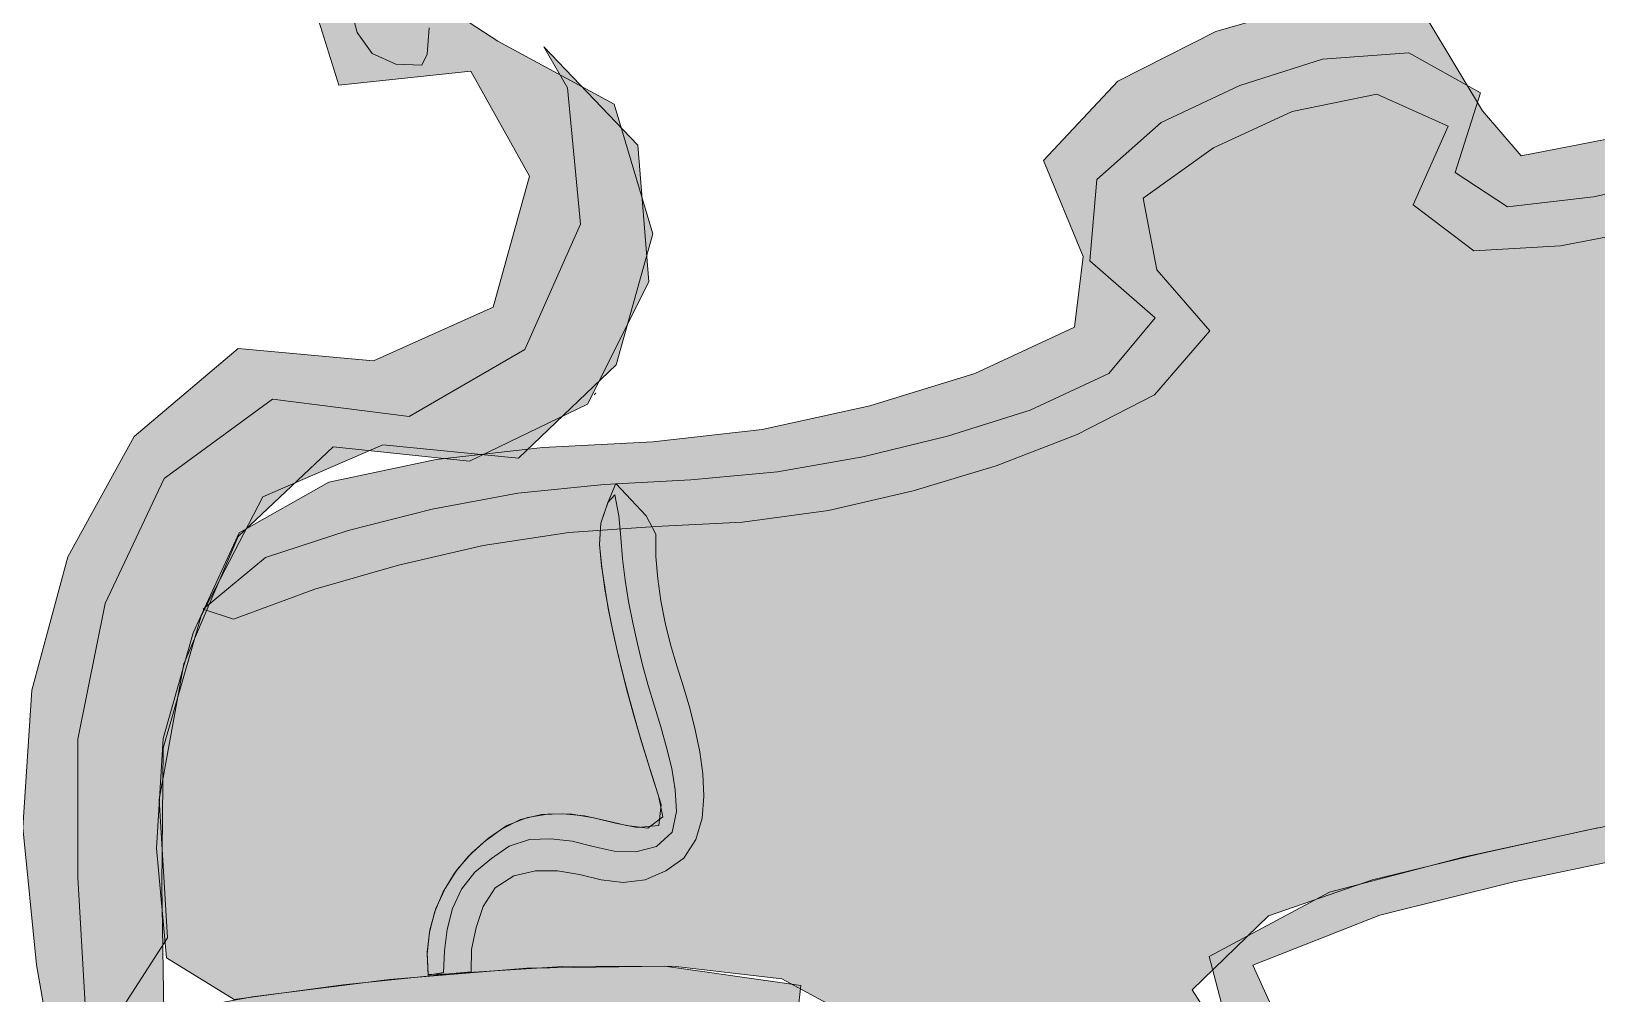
# Model space of a CAD drawing. Extents: x 0 to 1501, y 0 to 1722.
# Drawn here: x 91.23 to 102.51, y 1696.5 to 1703.44 of the extents above; entities that cross this region are included whole.
import ezdxf

# ---------------------------------------------------------------- set-up
doc = ezdxf.new("R2010")
doc.units = 0
doc.layers.get('0').update_dxf_attribs({"lineweight": 0})

msp = doc.modelspace()

# ---------------------------------------------------------------- hatches: boundary and pattern name
at = {"true_color": 0xa8a9ab}
h = msp.add_hatch(color=256, dxfattribs=at)
h.dxf.hatch_style = 1
h.paths.add_polyline_path([(102.525, 1668.006), (101.832, 1668.487), (100.995, 1669.027), (100.165, 1669.576), (99.327, 1670.111), (98.397, 1670.404), (97.515, 1670.194), (96.65, 1670.682), (95.887, 1671.32), (96.176, 1671.604), (96.644, 1671.829), (96.04, 1672.619), (95.375, 1673.36), (94.702, 1674.092), (94.103, 1674.886), (93.593, 1675.717), (93.182, 1676.622), (92.947, 1677.583), (93.615, 1678.231), (94.527, 1677.877), (95.501, 1677.689), (96.334, 1678.123), (96.385, 1679.099), (96.001, 1680.012), (95.373, 1680.781), (94.5, 1681.216), (93.618, 1680.808), (92.644, 1680.876), (92.042, 1681.625), (91.775, 1682.581), (91.739, 1683.573), (91.885, 1684.548), (91.927, 1685.519), (91.871, 1686.512), (91.799, 1687.505), (91.674, 1688.492), (91.426, 1689.453), (90.747, 1690.105), (89.896, 1689.632), (89.186, 1690.074), (89.107, 1691.057), (89.401, 1691.987), (90.323, 1691.935), (91.219, 1692.009), (91.668, 1692.88), (91.788, 1693.867), (91.805, 1694.862), (91.747, 1695.855), (92.183, 1696.372), (92.167, 1697.282), (92.177, 1698.275), (92.452, 1699.228), (92.896, 1700.086), (93.76, 1700.46), (94.74, 1700.365), (95.444, 1701.037), (95.708, 1701.982), (95.429, 1702.915), (94.591, 1703.371), (94.13, 1703.672), (94.451, 1704.611), (94.894, 1705.502), (95.363, 1706.379), (95.71, 1707.309), (95.467, 1708.193), (95.371, 1708.66), (96.309, 1708.831), (96.905, 1709.623), (97.348, 1710.513), (97.111, 1711.373), (96.419, 1710.916), (95.935, 1710.048), (95.163, 1709.647), (94.284, 1709.233), (93.727, 1708.418), (94.217, 1707.928), (94.898, 1708.135), (94.595, 1707.189), (94.148, 1706.301), (93.68, 1705.423), (93.523, 1704.82), (93.168, 1703.939), (93.444, 1703.054), (94.396, 1703.153), (94.818, 1702.397), (94.557, 1701.452), (93.695, 1701.065), (92.717, 1701.156), (91.968, 1700.52), (91.489, 1699.653), (91.231, 1698.693), (91.165, 1697.702), (91.265, 1696.713), (91.392, 1695.986), (91.412, 1695.003), (91.439, 1694.009), (91.332, 1693.022), (90.749, 1692.311), (89.831, 1692.654), (89.027, 1692.155), (88.81, 1691.19), (88.83, 1690.197), (89.248, 1689.307), (90.125, 1689.197), (90.959, 1689.563), (91.289, 1688.637), (91.417, 1687.651), (91.505, 1686.66), (91.549, 1685.666), (91.795, 1684.802), (91.389, 1683.999), (91.374, 1683.009), (91.564, 1682.033), (91.917, 1681.105), (92.64, 1680.453), (93.609, 1680.287), (94.48, 1680.715), (95.321, 1680.331), (95.839, 1679.488), (95.97, 1678.518), (95.164, 1678.126), (94.221, 1678.432), (93.275, 1678.66), (92.598, 1677.997), (92.692, 1677.02), (93.079, 1676.104), (93.64, 1675.328), (94.016, 1674.556), (94.669, 1673.806), (95.328, 1673.061), (95.977, 1672.306), (96.173, 1671.848), (95.239, 1671.949), (95.775, 1671.16), (96.574, 1670.568), (97.437, 1670.074), (98.387, 1669.847), (99.229, 1669.956), (100.048, 1669.389), (100.89, 1668.859), (101.738, 1668.34), (102.201, 1667.602), (103.092, 1667.186), (104.065, 1667.011), (105.055, 1666.979), (105.2, 1666.842), (104.214, 1666.904), (105.143, 1666.631), (106.129, 1666.497), (106.023, 1666.526), (105.045, 1666.709), (105.289, 1666.749), (105.921, 1666.875), (104.956, 1667.105), (103.963, 1667.155), (102.994, 1667.311), (102.525, 1668.006)])
at = {"true_color": 0x9fa2a3}
h = msp.add_hatch(color=256, dxfattribs=at)
h.dxf.hatch_style = 1
h.paths.add_polyline_path([(93.547, 1703.991), (93.523, 1703.804), (93.529, 1703.615), (93.575, 1703.432), (93.685, 1703.28), (93.855, 1703.203), (94.043, 1703.198), (94.08, 1703.277), (94.094, 1703.466), (94.123, 1703.653), (94.163, 1703.838), (94.214, 1704.02), (94.273, 1704.199), (94.343, 1704.375), (94.419, 1704.548), (94.499, 1704.72), (94.58, 1704.89), (94.663, 1705.06), (94.748, 1705.23), (94.833, 1705.398), (94.926, 1705.563), (95.018, 1705.728), (95.109, 1705.894), (95.198, 1706.061), (95.285, 1706.229), (95.369, 1706.398), (95.45, 1706.569), (95.526, 1706.742), (95.594, 1706.919), (95.653, 1707.099), (95.701, 1707.282), (95.738, 1707.467), (95.763, 1707.654), (95.741, 1707.833), (95.624, 1707.982), (95.508, 1708.131), (95.392, 1708.28), (95.272, 1708.426), (95.131, 1708.456), (95.272, 1708.357), (95.269, 1708.169), (95.234, 1707.983), (95.188, 1707.799), (95.135, 1707.618), (95.077, 1707.438), (95.004, 1707.263), (94.924, 1707.092), (94.842, 1706.922), (94.757, 1706.753), (94.671, 1706.584), (94.583, 1706.417), (94.493, 1706.25), (94.401, 1706.085), (94.308, 1705.92), (94.217, 1705.755), (94.131, 1705.586), (94.05, 1705.415), (93.974, 1705.242), (93.902, 1705.067), (93.833, 1704.891), (93.768, 1704.713), (93.707, 1704.534), (93.65, 1704.354), (93.596, 1704.173), (93.547, 1703.991)])
at = {"true_color": 0xffffff}
h = msp.add_hatch(color=256, dxfattribs=at)
h.dxf.hatch_style = 1
h.paths.add_polyline_path([(128.703, 1705.608), (128.16, 1705.114), (127.21, 1704.818), (126.858, 1704.317), (127.434, 1703.518), (127.126, 1702.642), (126.199, 1702.335), (125.252, 1702.597), (124.637, 1703.359), (124.175, 1704.024), (123.251, 1703.662), (122.399, 1703.148), (121.527, 1702.668), (120.615, 1702.27), (119.688, 1702.155), (118.994, 1701.682), (118.052, 1701.359), (117.104, 1701.057), (116.134, 1700.834), (115.143, 1700.783), (114.238, 1701.138), (114.254, 1702.084), (114.124, 1702.871), (113.131, 1702.885), (112.158, 1702.686), (111.248, 1702.286), (110.651, 1701.587), (111.428, 1701.026), (112.307, 1700.622), (112.218, 1699.698), (111.449, 1699.104), (110.496, 1698.82), (109.524, 1698.605), (108.549, 1698.406), (107.568, 1698.235), (106.583, 1698.09), (105.84, 1697.99), (104.854, 1697.85), (103.871, 1697.693), (102.892, 1697.515), (101.917, 1697.31), (100.951, 1697.071), (100.034, 1696.71), (100.347, 1696.023), (100.463, 1695.066), (99.802, 1694.34), (98.919, 1693.89), (97.948, 1693.678), (96.956, 1693.685), (96.065, 1694.096), (95.675, 1694.973), (96.135, 1695.833), (96.156, 1696.354), (95.161, 1696.371), (94.166, 1696.328), (93.175, 1696.24), (92.19, 1696.099), (91.443, 1696.052), (90.507, 1695.811), (89.522, 1695.668), (88.532, 1695.724), (87.831, 1696.361), (88.044, 1697.321), (88.276, 1698.227), (87.382, 1698.388), (87.779, 1698.635), (88.574, 1698.249), (88.317, 1697.307), (88.075, 1696.369), (88.892, 1695.909), (89.885, 1695.935), (90.866, 1696.104), (91.842, 1696.299), (92.82, 1696.481), (93.808, 1696.606), (94.8, 1696.688), (95.795, 1696.703), (96.776, 1696.564), (96.688, 1695.795), (96.096, 1695.01), (96.583, 1694.206), (97.538, 1693.973), (98.525, 1694.097), (99.454, 1694.445), (100.183, 1695.098), (99.929, 1695.977), (99.72, 1696.772), (100.588, 1697.237), (101.551, 1697.488), (102.523, 1697.701), (103.5, 1697.895), (104.48, 1698.069), (105.463, 1698.223), (106.45, 1698.353), (107.435, 1698.497), (108.417, 1698.661), (109.396, 1698.843), (110.371, 1699.045), (111.335, 1699.292), (112.096, 1699.895), (111.774, 1700.66), (110.835, 1700.98), (110.423, 1701.808), (111.145, 1702.464), (112.057, 1702.86), (113.032, 1703.045), (114.026, 1703.027), (114.564, 1702.368), (114.295, 1701.419), (115.069, 1700.951), (116.059, 1701.034), (117.026, 1701.268), (117.972, 1701.579), (118.912, 1701.907), (119.851, 1702.236), (120.782, 1702.589), (121.681, 1703.016), (122.535, 1703.527), (123.408, 1704.005), (124.371, 1704.138), (124.768, 1703.271), (125.454, 1702.594), (126.434, 1702.547), (127.206, 1703.113), (126.867, 1704.004), (126.527, 1704.79), (127.464, 1705.121), (128.405, 1705.444), (128.845, 1706.175), (129.228, 1705.958), (128.703, 1705.609)])
at = {"true_color": 0x6b6b6b}
h = msp.add_hatch(color=256, dxfattribs=at)
h.dxf.hatch_style = 1
h.paths.add_polyline_path([(94.146, 1700.356), (94.916, 1700.441), (95.709, 1700.482), (96.497, 1700.571), (97.272, 1700.741), (98.031, 1700.974), (98.749, 1701.309), (98.81, 1701.818), (98.526, 1702.51), (99.061, 1703.081), (99.768, 1703.439), (100.529, 1703.658), (101.291, 1703.53), (101.691, 1702.869), (101.969, 1702.544), (102.748, 1702.695), (103.518, 1702.886), (104.281, 1703.106), (105.038, 1703.344), (105.794, 1703.586), (106.55, 1703.827), (107.308, 1704.064), (108.05, 1704.272), (108.205, 1703.58), (107.588, 1703.099), (106.802, 1703.081), (106.018, 1702.985), (105.483, 1702.459), (105.424, 1701.67), (105.503, 1700.881), (105.642, 1700.099), (105.818, 1699.326), (106.022, 1698.558), (105.569, 1698.236), (104.784, 1698.117), (104.002, 1697.985), (103.221, 1697.84), (102.443, 1697.683), (101.668, 1697.513), (100.897, 1697.325), (100.148, 1697.065), (99.596, 1696.532), (99.982, 1695.933), (100.229, 1695.221), (99.742, 1694.614), (99.041, 1694.245), (98.273, 1694.05), (97.484, 1693.985), (96.768, 1694.296), (96.577, 1695.004), (97.094, 1695.589), (97.324, 1696.241), (96.639, 1696.611), (95.852, 1696.702), (95.058, 1696.701), (94.266, 1696.651), (93.476, 1696.569), (92.69, 1696.463), (92.201, 1696.764), (92.129, 1697.553), (92.176, 1698.344), (92.394, 1699.105), (92.724, 1699.827), (93.371, 1700.191), (94.146, 1700.356)])
at = {"true_color": 0x696969}
h = msp.add_hatch(color=256, dxfattribs=at)
h.dxf.hatch_style = 1
h.paths.add_polyline_path([(108.243, 1703.674), (107.647, 1703.48), (107.051, 1703.287), (106.455, 1703.095), (105.86, 1702.926), (105.278, 1702.698), (104.682, 1702.504), (104.082, 1702.324), (103.478, 1702.159), (102.868, 1702.013), (102.253, 1701.896), (101.629, 1701.858), (101.191, 1702.19), (101.442, 1702.758), (100.929, 1702.989), (100.319, 1702.863), (99.75, 1702.602), (99.243, 1702.238), (99.341, 1701.722), (99.725, 1701.282), (99.325, 1700.822), (98.768, 1700.536), (98.184, 1700.31), (97.584, 1700.129), (96.974, 1699.987), (96.354, 1699.903), (95.728, 1699.872), (95.103, 1699.828), (94.484, 1699.735), (93.873, 1699.594), (93.271, 1699.421), (92.684, 1699.204), (92.466, 1699.276), (92.915, 1699.649), (93.51, 1699.843), (94.118, 1699.997), (94.734, 1700.111), (95.357, 1700.175), (95.982, 1700.208), (96.606, 1700.266), (97.223, 1700.374), (97.832, 1700.522), (98.43, 1700.71), (98.996, 1700.974), (99.331, 1701.377), (98.86, 1701.787), (98.909, 1702.372), (99.374, 1702.784), (99.941, 1703.05), (100.536, 1703.241), (101.159, 1703.285), (101.677, 1702.997), (101.493, 1702.423), (101.87, 1702.175), (102.491, 1702.248), (103.104, 1702.381), (103.709, 1702.544), (104.308, 1702.726), (104.906, 1702.914), (105.503, 1703.104), (106.099, 1703.296), (106.695, 1703.49), (107.291, 1703.684), (107.886, 1703.88), (108.243, 1703.674)])
at = {"true_color": 0x989a9c}
h = msp.add_hatch(color=256, dxfattribs=at)
h.dxf.hatch_style = 1
h.paths.add_polyline_path([(93.797, 1675.254), (93.384, 1676.153), (93.024, 1677.084), (93.17, 1678.007), (94.073, 1678.082), (95.012, 1677.753), (95.992, 1677.786), (96.44, 1678.618), (96.226, 1679.586), (95.701, 1680.432), (94.953, 1681.085), (94.03, 1681.031), (93.097, 1680.77), (92.24, 1681.208), (91.877, 1682.136), (91.728, 1683.122), (91.847, 1684.108), (91.945, 1685.075), (91.898, 1686.073), (91.836, 1687.07), (91.741, 1688.064), (91.56, 1689.046), (91.128, 1689.934), (90.221, 1689.904), (89.393, 1689.714), (89.092, 1690.645), (89.211, 1691.633), (89.959, 1692.11), (90.887, 1691.802), (91.554, 1692.501), (91.758, 1693.476), (91.811, 1694.473), (91.779, 1695.472), (91.813, 1696.292), (92.208, 1696.908), (92.149, 1697.904), (92.326, 1698.882), (92.719, 1699.799), (93.403, 1700.447), (94.386, 1700.343), (95.238, 1700.753), (95.678, 1701.635), (95.601, 1702.621), (94.923, 1703.329), (95.093, 1703.034), (95.187, 1702.051), (94.786, 1701.148), (93.95, 1700.664), (92.965, 1700.789), (92.185, 1700.217), (91.759, 1699.317), (91.563, 1698.339), (91.563, 1697.341), (91.62, 1696.344), (91.692, 1695.347), (91.722, 1694.348), (91.67, 1693.351), (91.375, 1692.405), (90.53, 1692.158), (89.599, 1692.304), (89.106, 1691.486), (89.048, 1690.49), (89.371, 1689.567), (90.22, 1689.537), (91.092, 1689.782), (91.509, 1688.895), (91.655, 1687.907), (91.755, 1686.913), (91.822, 1685.916), (91.844, 1684.918), (91.674, 1683.939), (91.668, 1682.944), (91.872, 1681.966), (92.268, 1681.055), (93.128, 1680.595), (94.087, 1680.765), (94.977, 1680.95), (95.709, 1680.279), (96.193, 1679.41), (96.226, 1678.428), (95.426, 1677.986), (94.46, 1678.231), (93.521, 1678.525), (92.844, 1677.866), (93.002, 1676.893), (93.412, 1675.982), (93.893, 1675.107), (94.496, 1674.312), (94.408, 1674.473), (93.797, 1675.254)])
at = {"true_color": 0xa8a9ab}
h = msp.add_hatch(color=256, dxfattribs=at)
h.dxf.hatch_style = 1
h.paths.add_polyline_path([(95.297, 1700.835), (95.296, 1700.834), (95.296, 1700.834), (95.296, 1700.833), (95.295, 1700.833), (95.295, 1700.833), (95.295, 1700.832), (95.294, 1700.832), (95.294, 1700.831), (95.294, 1700.831), (95.293, 1700.831), (95.293, 1700.83), (95.293, 1700.83), (95.292, 1700.829), (95.292, 1700.829), (95.292, 1700.828), (95.291, 1700.828), (95.291, 1700.828), (95.291, 1700.827), (95.29, 1700.827), (95.29, 1700.826), (95.29, 1700.826), (95.29, 1700.826), (95.289, 1700.825), (95.289, 1700.825), (95.288, 1700.825), (95.288, 1700.824), (95.288, 1700.824), (95.287, 1700.823), (95.287, 1700.823), (95.287, 1700.823), (95.286, 1700.822), (95.286, 1700.822), (95.286, 1700.822), (95.287, 1700.823), (95.287, 1700.823), (95.287, 1700.823), (95.288, 1700.824), (95.288, 1700.824), (95.289, 1700.825), (95.289, 1700.825), (95.289, 1700.825), (95.29, 1700.826), (95.29, 1700.826), (95.29, 1700.826), (95.29, 1700.827), (95.291, 1700.827), (95.291, 1700.828), (95.291, 1700.828), (95.292, 1700.828), (95.292, 1700.829), (95.292, 1700.829), (95.293, 1700.83), (95.293, 1700.83), (95.293, 1700.831), (95.294, 1700.831), (95.294, 1700.831), (95.294, 1700.832), (95.295, 1700.832), (95.295, 1700.833), (95.295, 1700.833), (95.296, 1700.833), (95.296, 1700.834), (95.296, 1700.834), (95.297, 1700.835)])
at = {"true_color": 0x969696}
h = msp.add_hatch(color=256, dxfattribs=at)
h.dxf.hatch_style = 1
h.paths.add_polyline_path([(94.397, 1696.663), (94.4, 1696.824), (94.434, 1696.981), (94.485, 1697.133), (94.571, 1697.267), (94.705, 1697.354), (94.861, 1697.39), (95.021, 1697.39), (95.179, 1697.364), (95.336, 1697.326), (95.495, 1697.306), (95.653, 1697.326), (95.801, 1697.389), (95.931, 1697.482), (96.019, 1697.615), (96.063, 1697.769), (96.076, 1697.929), (96.068, 1698.089), (96.046, 1698.248), (96.014, 1698.406), (95.975, 1698.562), (95.93, 1698.716), (95.88, 1698.868), (95.835, 1699.022), (95.796, 1699.178), (95.766, 1699.336), (95.743, 1699.495), (95.73, 1699.655), (95.729, 1699.816), (95.661, 1699.948), (95.551, 1700.065), (95.441, 1700.183), (95.386, 1700.049), (95.334, 1699.897), (95.324, 1699.739), (95.341, 1699.579), (95.363, 1699.42), (95.391, 1699.262), (95.423, 1699.105), (95.458, 1698.948), (95.496, 1698.792), (95.537, 1698.637), (95.58, 1698.482), (95.625, 1698.328), (95.672, 1698.174), (95.72, 1698.021), (95.768, 1697.868), (95.752, 1697.717), (95.596, 1697.703), (95.438, 1697.734), (95.283, 1697.773), (95.124, 1697.798), (94.963, 1697.8), (94.805, 1697.775), (94.656, 1697.716), (94.524, 1697.625), (94.403, 1697.519), (94.297, 1697.399), (94.21, 1697.264), (94.144, 1697.118), (94.1, 1696.964), (94.081, 1696.804), (94.087, 1696.644), (94.238, 1696.648), (94.397, 1696.663)])
at = {"true_color": 0x333333}
h = msp.add_hatch(color=256, dxfattribs=at)
h.dxf.hatch_style = 1
h.paths.add_polyline_path([(94.198, 1696.658), (94.205, 1696.813), (94.225, 1696.967), (94.263, 1697.118), (94.328, 1697.259), (94.425, 1697.38), (94.545, 1697.479), (94.671, 1697.569), (94.818, 1697.617), (94.973, 1697.622), (95.127, 1697.603), (95.278, 1697.565), (95.43, 1697.532), (95.585, 1697.527), (95.735, 1697.565), (95.847, 1697.668), (95.879, 1697.819), (95.87, 1697.974), (95.844, 1698.127), (95.807, 1698.278), (95.765, 1698.428), (95.72, 1698.577), (95.675, 1698.725), (95.634, 1698.875), (95.597, 1699.026), (95.563, 1699.178), (95.533, 1699.331), (95.508, 1699.484), (95.489, 1699.638), (95.478, 1699.793), (95.463, 1699.948), (95.433, 1700.1), (95.383, 1700.044), (95.333, 1699.896), (95.324, 1699.744), (95.339, 1699.589), (95.361, 1699.435), (95.387, 1699.282), (95.417, 1699.129), (95.451, 1698.978), (95.487, 1698.827), (95.526, 1698.676), (95.567, 1698.526), (95.61, 1698.377), (95.654, 1698.228), (95.701, 1698.079), (95.749, 1697.931), (95.781, 1697.78), (95.672, 1697.697), (95.518, 1697.716), (95.367, 1697.753), (95.215, 1697.786), (95.06, 1697.802), (94.905, 1697.795), (94.754, 1697.76), (94.616, 1697.69), (94.491, 1697.598), (94.377, 1697.493), (94.278, 1697.373), (94.197, 1697.24), (94.136, 1697.098), (94.097, 1696.947), (94.08, 1696.793), (94.088, 1696.638), (94.198, 1696.658)])

# ---------------------------------------------------------------- linework, layer by layer
at = {"true_color": 0xa8a9ab}
for points in [[(93.168, 1703.939), (93.444, 1703.054), (94.396, 1703.153), (94.818, 1702.397), (94.557, 1701.452), (93.695, 1701.065), (92.717, 1701.156), (91.968, 1700.52), (91.489, 1699.653), (91.231, 1698.693), (91.165, 1697.702), (91.265, 1696.713), (91.392, 1695.986), (91.412, 1695.003), (91.439, 1694.009), (91.332, 1693.022), (90.749, 1692.311)], [(91.219, 1692.009), (91.668, 1692.88), (91.788, 1693.867), (91.805, 1694.862), (91.747, 1695.855), (92.183, 1696.372), (92.167, 1697.282), (92.177, 1698.275), (92.452, 1699.228), (92.896, 1700.086), (93.76, 1700.46), (94.74, 1700.365), (95.444, 1701.037), (95.708, 1701.982), (95.429, 1702.915), (94.591, 1703.371), (94.13, 1703.672)], [(95.297, 1700.835), (95.296, 1700.834), (95.296, 1700.834), (95.296, 1700.833), (95.295, 1700.833), (95.295, 1700.833), (95.295, 1700.832), (95.294, 1700.832), (95.294, 1700.831), (95.294, 1700.831), (95.293, 1700.831), (95.293, 1700.83), (95.293, 1700.83), (95.292, 1700.829), (95.292, 1700.829), (95.292, 1700.828), (95.291, 1700.828), (95.291, 1700.828), (95.291, 1700.827), (95.29, 1700.827), (95.29, 1700.826), (95.29, 1700.826), (95.29, 1700.826), (95.289, 1700.825), (95.289, 1700.825), (95.288, 1700.825), (95.288, 1700.824), (95.288, 1700.824), (95.287, 1700.823), (95.287, 1700.823), (95.287, 1700.823), (95.286, 1700.822), (95.286, 1700.822), (95.286, 1700.822), (95.287, 1700.823), (95.287, 1700.823), (95.287, 1700.823), (95.288, 1700.824), (95.288, 1700.824), (95.289, 1700.825), (95.289, 1700.825), (95.289, 1700.825), (95.29, 1700.826), (95.29, 1700.826), (95.29, 1700.826), (95.29, 1700.827), (95.291, 1700.827), (95.291, 1700.828), (95.291, 1700.828), (95.292, 1700.828), (95.292, 1700.829), (95.292, 1700.829), (95.293, 1700.83), (95.293, 1700.83), (95.293, 1700.831), (95.294, 1700.831), (95.294, 1700.831), (95.294, 1700.832), (95.295, 1700.832), (95.295, 1700.833), (95.295, 1700.833), (95.296, 1700.833), (95.296, 1700.834), (95.296, 1700.834), (95.297, 1700.835), (95.297, 1700.835)]]:
    msp.add_lwpolyline(points, dxfattribs=at)
at = {"true_color": 0x6b6b6b}
for points in [[(94.146, 1700.356), (94.916, 1700.441), (95.709, 1700.482), (96.497, 1700.571), (97.272, 1700.741), (98.031, 1700.974), (98.749, 1701.309), (98.81, 1701.818), (98.526, 1702.51), (99.061, 1703.081), (99.768, 1703.439), (100.529, 1703.658), (101.291, 1703.53), (101.691, 1702.869), (101.969, 1702.544), (102.748, 1702.695)], [(97.324, 1696.241), (96.639, 1696.611), (95.852, 1696.702), (95.058, 1696.701), (94.266, 1696.651), (93.476, 1696.569), (92.69, 1696.463), (92.201, 1696.764), (92.129, 1697.553), (92.176, 1698.344), (92.394, 1699.105), (92.724, 1699.827), (93.371, 1700.191), (94.146, 1700.356), (94.146, 1700.356)], [(103.221, 1697.84), (102.443, 1697.683), (101.668, 1697.513), (100.897, 1697.325), (100.148, 1697.065), (99.596, 1696.532), (99.982, 1695.933)]]:
    msp.add_lwpolyline(points, dxfattribs=at)
at = {"true_color": 0x9fa2a3}
msp.add_lwpolyline([(93.529, 1703.615), (93.575, 1703.432), (93.685, 1703.28), (93.855, 1703.203), (94.043, 1703.198), (94.08, 1703.277), (94.094, 1703.466)], dxfattribs=at)
at = {"true_color": 0x989a9c}
msp.add_lwpolyline([(91.813, 1696.292), (92.208, 1696.908), (92.149, 1697.904), (92.326, 1698.882), (92.719, 1699.799), (93.403, 1700.447), (94.386, 1700.343), (95.238, 1700.753), (95.678, 1701.635), (95.601, 1702.621), (94.923, 1703.329), (95.093, 1703.034), (95.187, 1702.051), (94.786, 1701.148), (93.95, 1700.664), (92.965, 1700.789), (92.185, 1700.217), (91.759, 1699.317), (91.563, 1698.339), (91.563, 1697.341), (91.62, 1696.344)], dxfattribs=at)
at = {"true_color": 0x696969}
msp.add_lwpolyline([(102.868, 1702.013), (102.253, 1701.896), (101.629, 1701.858), (101.191, 1702.19), (101.442, 1702.758), (100.929, 1702.989), (100.319, 1702.863), (99.75, 1702.602), (99.243, 1702.238), (99.341, 1701.722), (99.725, 1701.282), (99.325, 1700.822), (98.768, 1700.536), (98.184, 1700.31), (97.584, 1700.129), (96.974, 1699.987), (96.354, 1699.903), (95.728, 1699.872), (95.103, 1699.828), (94.484, 1699.735), (93.873, 1699.594), (93.271, 1699.421), (92.684, 1699.204), (92.466, 1699.276), (92.915, 1699.649), (93.51, 1699.843), (94.118, 1699.997), (94.734, 1700.111), (95.357, 1700.175), (95.982, 1700.208), (96.606, 1700.266), (97.223, 1700.374), (97.832, 1700.522), (98.43, 1700.71), (98.996, 1700.974), (99.331, 1701.377), (98.86, 1701.787), (98.909, 1702.372), (99.374, 1702.784), (99.941, 1703.05), (100.536, 1703.241), (101.159, 1703.285), (101.677, 1702.997), (101.493, 1702.423), (101.87, 1702.175), (102.491, 1702.248), (103.104, 1702.381)], dxfattribs=at)
at = {"true_color": 0x969696}
msp.add_lwpolyline([(94.397, 1696.663), (94.4, 1696.824), (94.434, 1696.981), (94.485, 1697.133), (94.571, 1697.267), (94.705, 1697.354), (94.861, 1697.39), (95.021, 1697.39), (95.179, 1697.364), (95.336, 1697.326), (95.495, 1697.306), (95.653, 1697.326), (95.801, 1697.389), (95.931, 1697.482), (96.019, 1697.615), (96.063, 1697.769), (96.076, 1697.929), (96.068, 1698.089), (96.046, 1698.248), (96.014, 1698.406), (95.975, 1698.562), (95.93, 1698.716), (95.88, 1698.868), (95.835, 1699.022), (95.796, 1699.178), (95.766, 1699.336), (95.743, 1699.495), (95.73, 1699.655), (95.729, 1699.816), (95.661, 1699.948), (95.551, 1700.065), (95.441, 1700.183), (95.386, 1700.049), (95.334, 1699.897), (95.324, 1699.739), (95.341, 1699.579), (95.363, 1699.42), (95.391, 1699.262), (95.423, 1699.105), (95.458, 1698.948), (95.496, 1698.792), (95.537, 1698.637), (95.58, 1698.482), (95.625, 1698.328), (95.672, 1698.174), (95.72, 1698.021), (95.768, 1697.868), (95.752, 1697.717), (95.596, 1697.703), (95.438, 1697.734), (95.283, 1697.773), (95.124, 1697.798), (94.963, 1697.8), (94.805, 1697.775), (94.656, 1697.716), (94.524, 1697.625), (94.403, 1697.519), (94.297, 1697.399), (94.21, 1697.264), (94.144, 1697.118), (94.1, 1696.964), (94.081, 1696.804), (94.087, 1696.644), (94.238, 1696.648), (94.397, 1696.663), (94.397, 1696.663)], dxfattribs=at)
at = {"true_color": 0x333333}
msp.add_lwpolyline([(94.198, 1696.658), (94.205, 1696.813), (94.225, 1696.967), (94.263, 1697.118), (94.328, 1697.259), (94.425, 1697.38), (94.545, 1697.479), (94.671, 1697.569), (94.818, 1697.617), (94.973, 1697.622), (95.127, 1697.603), (95.278, 1697.565), (95.43, 1697.532), (95.585, 1697.527), (95.735, 1697.565), (95.847, 1697.668), (95.879, 1697.819), (95.87, 1697.974), (95.844, 1698.127), (95.807, 1698.278), (95.765, 1698.428), (95.72, 1698.577), (95.675, 1698.725), (95.634, 1698.875), (95.597, 1699.026), (95.563, 1699.178), (95.533, 1699.331), (95.508, 1699.484), (95.489, 1699.638), (95.478, 1699.793), (95.463, 1699.948), (95.433, 1700.1), (95.383, 1700.044), (95.333, 1699.896), (95.324, 1699.744), (95.339, 1699.589), (95.361, 1699.435), (95.387, 1699.282), (95.417, 1699.129), (95.451, 1698.978), (95.487, 1698.827), (95.526, 1698.676), (95.567, 1698.526), (95.61, 1698.377), (95.654, 1698.228), (95.701, 1698.079), (95.749, 1697.931), (95.781, 1697.78), (95.672, 1697.697), (95.518, 1697.716), (95.367, 1697.753), (95.215, 1697.786), (95.06, 1697.802), (94.905, 1697.795), (94.754, 1697.76), (94.616, 1697.69), (94.491, 1697.598), (94.377, 1697.493), (94.278, 1697.373), (94.197, 1697.24), (94.136, 1697.098), (94.097, 1696.947), (94.08, 1696.793), (94.088, 1696.638), (94.198, 1696.658), (94.198, 1696.658)], dxfattribs=at)
at = {"true_color": 0xffffff}
for points in [[(90.866, 1696.104), (91.842, 1696.299), (92.82, 1696.481), (93.808, 1696.606), (94.8, 1696.688), (95.795, 1696.703), (96.776, 1696.564), (96.688, 1695.795), (96.096, 1695.01), (96.583, 1694.206), (97.538, 1693.973), (98.525, 1694.097), (99.454, 1694.445), (100.183, 1695.098), (99.929, 1695.977), (99.72, 1696.772), (100.588, 1697.237), (101.551, 1697.488), (102.523, 1697.701)], [(102.892, 1697.515), (101.917, 1697.31), (100.951, 1697.071), (100.034, 1696.71), (100.347, 1696.023), (100.463, 1695.066), (99.802, 1694.34), (98.919, 1693.89), (97.948, 1693.678), (96.956, 1693.685), (96.065, 1694.096), (95.675, 1694.973), (96.135, 1695.833), (96.156, 1696.354), (95.161, 1696.371), (94.166, 1696.328), (93.175, 1696.24), (92.19, 1696.099), (91.443, 1696.052), (90.507, 1695.811)]]:
    msp.add_lwpolyline(points, dxfattribs=at)

doc.saveas('drawing.dxf')
